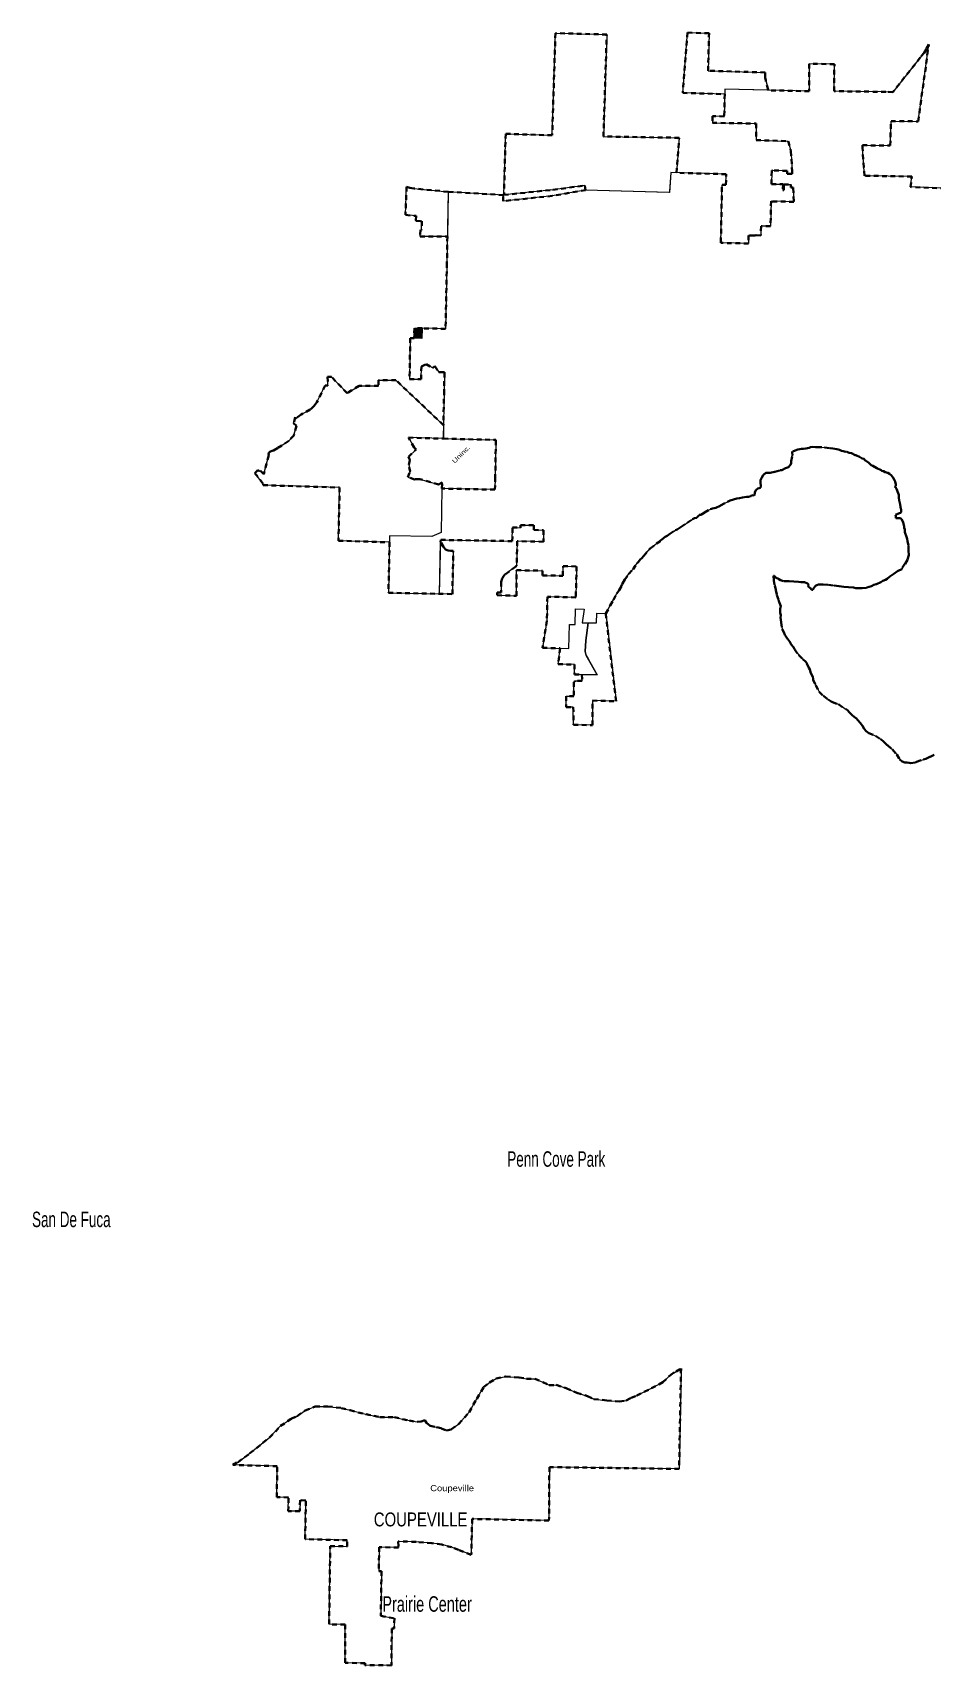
# Model space of a CAD drawing. Header units: feet. Extents: x -903180 to 1023491, y -707744 to 564635.
# Drawn here: x -422683 to -399452, y 262335 to 304503 of the extents above; entities that cross this region are included whole.
import ezdxf

# ---------------------------------------------------------------- set-up
doc = ezdxf.new("R2010")
doc.units = ezdxf.units.FT
doc.header["$LTSCALE"] = 80
doc.linetypes.add('SHORT_DASHED', pattern=[2.7, 1.5, -1.2])
doc.layers.add('13', color=7, linetype='SHORT_DASHED', lineweight=40)
doc.layers.add('58', color=7, linetype='Continuous', lineweight=13)
for name, color, linetype in [('14', 7, 'Continuous'), ('16', 7, 'Continuous'), ('36', 7, 'Continuous')]:
    doc.layers.add(name, color=color, linetype=linetype)

msp = doc.modelspace()

# ---------------------------------------------------------------- hatches: boundary and pattern name
at = {"layer": '58'}
msp.add_hatch(color=256, dxfattribs=at).paths.add_polyline_path([(-412823.08, 296868.78), (-412627.1, 296866.91), (-412633.43, 296607.05), (-412833.37, 296611.92)])

# ---------------------------------------------------------------- linework, layer by layer
at = {"layer": '13'}
for p, q in [((-403027.56, 300135.27), (-403615.95, 300146.76)), ((-404429.01, 292479.16), (-404351.71, 292501.05)), ((-400294.94, 292368.47), (-400276.19, 292253.05)), ((-409738.86, 291778.69), (-409741.26, 291660.4)), ((-403331.37, 289097.59), (-403287.41, 289015.69))]:
    msp.add_line(p, q, dxfattribs=at)
for points in [[(-403615.95, 300146.76), (-403628.95, 299506.31), (-403873.01, 299507.51), (-403884.28, 299264.01), (-404013.49, 299269.59), (-404031.24, 299262.28), (-404053.49, 299262.8), (-404197.48, 299266.2), (-404201.81, 299059.1), (-404893.44, 299071.8), (-404913.54, 299072.17), (-404913.03, 299096.76), (-404882.2, 300571.67), (-404782.09, 300575.62), (-404776.41, 300847.19), (-406057.54, 300881.97), (-405991.71, 301788.22), (-407944.19, 301820.74), (-407860.41, 304454.03), (-409183.92, 304491.29), (-409267.88, 301852.48)], [(-398690.95, 300465.27), (-400012.02, 300517.4), (-399980.79, 300786.87), (-401206.09, 300808.08), (-401255.47, 301520.01), (-401256.23, 301595.61), (-400538.96, 301585.31), (-400519.12, 302220.56), (-399817.21, 302210.85), (-399543.84, 304198.66), (-399606.84, 304084.61), (-399662.11, 303985.67), (-399764.74, 303857.34), (-400469.75, 302969.95), (-400656.24, 302974.88), (-401990.86, 302990.97), (-401981.69, 303686.26), (-402628.53, 303700.42), (-402630.3, 302990.21), (-403687.23, 303014.33), (-403694.62, 303033.06), (-403754.45, 303268.82), (-403764.68, 303347.35), (-403772.66, 303425.88), (-403771.81, 303475.59), (-405243.11, 303519.1), (-405217.64, 304486.77), (-405772.32, 304503.17), (-405898.94, 302946.56), (-404814.06, 302914.48), (-404825.77, 302339.9), (-405125.14, 302346.44), (-405132.86, 302175.27), (-403998.21, 302154.49), (-404004.76, 301728.22), (-403171.26, 301702.78), (-403103.91, 301443.78), (-403090.69, 301233.94), (-403072.54, 300928.51), (-403068.96, 300874.2), (-403069.36, 300854.2), (-403089.36, 300854.76), (-403199.77, 300857.85), (-403198.09, 300932.84), (-403577.97, 300943.48), (-403597.94, 300944.04), (-403598.42, 300922.61), (-403605.79, 300594.13), (-403305.91, 300585.72), (-403309.29, 300435.76), (-403289.29, 300435.2), (-403285.93, 300585.17), (-403105.98, 300580.13), (-403107.67, 300505.14), (-403069.27, 300504.06), (-403049.27, 300503.5), (-403043.23, 300483.5), (-403027.56, 300135.27)], [(-409267.88, 301852.48), (-410468.26, 301890.1), (-410513.96, 300312.12), (-409249.43, 300444.53), (-408424.43, 300556.07), (-408405.17, 300437.85), (-409265.14, 300287.77), (-410536.82, 300152.04), (-410527.63, 300309.61), (-411954.66, 300392.55), (-412844.1, 300480.25), (-412942.94, 300497.9), (-413026.75, 300520.75), (-413056.9, 299794.36)], [(-413056.9, 299794.36), (-412780.67, 299769.88), (-412785.86, 299644.86), (-412632.29, 299631.25), (-412641.63, 299406.2), (-412671.54, 299408.85), (-412678.51, 299240.81), (-411974.02, 299236.65), (-411986.16, 298550.34), (-412020.96, 296854.53), (-412627.1, 296866.91), (-412823.08, 296868.78), (-412833.37, 296611.92), (-412933.31, 296615.77), (-412951.03, 295556.48), (-412651.1, 295549.4), (-412645.59, 295879.22), (-412521.65, 295945.23), (-412352.08, 295842.42), (-412295.36, 295890.18), (-412197.88, 295738.75), (-412063.59, 295735.58), (-412048.02, 295735.21), (-412048.46, 295715.11), (-412057.62, 295298.49), (-412057.95, 295283.73), (-412058.49, 295258.49), (-412077.45, 294369.79), (-413301.48, 295525.28), (-413750.25, 295529.36), (-413748.92, 295379.34), (-414253.34, 295383.93), (-414560.75, 295195.05), (-414966.22, 295615.42), (-415066.25, 295616.33), (-415063.33, 295391.29), (-415132.49, 295391.93), (-415346.86, 294955.44), (-415411.39, 294864.27), (-415514.81, 294768.5), (-415747.32, 294644.25), (-415883.31, 294541.02), (-415907.56, 294571.21), (-415943.65, 294415.86), (-415870.82, 294344.34), (-415940.34, 294099.11), (-416068.83, 293958.97), (-416359.27, 293774.33), (-416463.06, 293712.02), (-416496.55, 293700.22), (-416539.01, 293682.28), (-416558.83, 293672.84), (-416582.41, 293652.07), (-416591.85, 293622.8), (-416587.93, 293586.66), (-416716.83, 293101.19), (-416818.97, 293198.35), (-416840.85, 293177.69), (-416874.56, 293213.45), (-416879.37, 293191.29), (-416947.55, 293121.68), (-416730.57, 292854.61), (-416730.82, 292815.66), (-414756.93, 292755.61), (-414785.63, 291380.87), (-413468.56, 291340.81), (-413495.12, 290036.05), (-411845.33, 290003.55), (-411821.64, 291115.92), (-411890.24, 291118.72), (-411950.88, 291131.62), (-412018.7, 291158.24), (-412074.43, 291225.11), (-412148.3, 291349.35)], [(-404351.71, 292501.05), (-404248.32, 292518.13), (-404195.86, 292518.59), (-404143.04, 292531.13), (-404136.81, 292536.99), (-404079.84, 292553.43), (-404053.75, 292548.63), (-404040.89, 292574.44), (-404037.92, 292606.6), (-404037.25, 292628.74), (-404007.36, 292684.28), (-403955.59, 292729.08), (-403886.35, 292751.21), (-403876.85, 292799.29), (-403892.84, 292872.31), (-403891.88, 292904.52), (-403886.53, 292948.69), (-403856.28, 293016.3), (-403820.33, 293071.66), (-403785, 293106.88), (-403778.77, 293112.74), (-403762.17, 293128.37), (-403743.91, 293131.86), (-403643.02, 293132.9), (-403515.09, 293161.34), (-403380.63, 293205.7), (-403342.27, 293206.58), (-403242.01, 293253.98), (-403166.6, 293279.95), (-403131.08, 293321.21), (-403114.3, 293342.88), (-403101.07, 293380.78), (-403095.3, 293439.04), (-403068.88, 293581.33), (-403066.62, 293589.32), (-403068.62, 293657.89), (-403061.85, 293681.87), (-403051.53, 293689.63), (-403035.35, 293691.16), (-402925.08, 293736.25), (-402872.26, 293748.78), (-402833.66, 293757.71), (-402779.3, 293754.09), (-402716.41, 293766.33), (-402633.29, 293779.97), (-402598.55, 293795.06), (-402539.74, 293805.4), (-402471.51, 293793.3), (-402429.07, 293796.07), (-402233.5, 293792.29), (-402227.51, 293790.09), (-402091.01, 293767.9), (-402022.54, 293763.85), (-401918.27, 293742.62), (-401848.15, 293726.43), (-401796.41, 293702.72), (-401655.98, 293676.38), (-401602.35, 293648.6), (-401539.98, 293642.72), (-401446.75, 293589.57), (-401426.66, 293586.95), (-401299.23, 293530.78), (-401263.6, 293507.56), (-401219.56, 293496.17), (-401216.25, 293491.47), (-401194.3, 293460.35), (-401182.14, 293451.83), (-401093.63, 293389.67), (-401030.87, 293329.36), (-400991.04, 293312.06), (-400949.44, 293286.64), (-400925.31, 293283.9), (-400881.87, 293252.39), (-400774.29, 293206.88), (-400752.6, 293190.11), (-400710.52, 293180.8), (-400668.91, 293155.38), (-400602.94, 293135.29), (-400555.41, 293105.67), (-400504.27, 293061.83), (-400467.52, 293008.34), (-400461.66, 293002.12), (-400424.99, 292946.63), (-400410, 292907.9), (-400394.08, 292832.86), (-400397.12, 292798.7), (-400411.7, 292783.01), (-400410.46, 292756.78), (-400398.07, 292766.48), (-400396.59, 292748.31), (-400381.19, 292723.67), (-400334.28, 292605.4), (-400319.42, 292562.65), (-400315.47, 292492), (-400294.94, 292368.47)], [(-409741.26, 291660.4), (-409488.5, 291655.28), (-409496.1, 291355.37), (-410170.97, 291369.04), (-410185.45, 290753.36), (-410185.92, 290733.22), (-410207.09, 290717.63), (-410487.48, 290508.53), (-410509.43, 290486.25), (-410528.93, 290461.79), (-410545.77, 290435.43), (-410559.76, 290407.45), (-410570.75, 290378.17), (-410578.61, 290347.9), (-410583.17, 290318), (-410586.35, 290043.62), (-410686.33, 290045.78), (-410687.2, 289970.79), (-410187.29, 289959.98), (-410189.2, 290619.25), (-409515.11, 290605.6), (-409518.15, 290485.63), (-408993.25, 290475), (-408986.91, 290724.92), (-408636.97, 290717.83), (-408657.25, 289918.07), (-409392.4, 289935.08), (-409403.42, 289314.16), (-409519.37, 288613.62), (-409060.67, 288603.56), (-409111.66, 288191.53), (-408688.53, 288184.18), (-408690.95, 287924.17), (-408498.9, 287922.11), (-408497.72, 287760.35), (-408687.76, 287764.08), (-408687.47, 287724.06), (-408707.46, 287724.45), (-408704.86, 287364.19), (-408904.91, 287369.78), (-408902.85, 287084.6), (-408722.8, 287079.57), (-408719.55, 286629.3), (-408226.8, 286615.54), (-408225.29, 287252.85), (-407617.05, 287235.87), (-407886.63, 289502.37), (-407767.43, 289706.91), (-407687.35, 289854.62), (-407597.26, 290022.34), (-407534.69, 290102.45), (-407478.84, 290215.62), (-407467.01, 290237.91), (-407462.68, 290247.85), (-407453.66, 290279.83), (-407390.26, 290376.69), (-407293.13, 290522.91), (-407180.58, 290644.51), (-407073.01, 290802.52), (-407046.03, 290827.92), (-406985.2, 290906.71), (-406958.45, 290924.05), (-406903.96, 290992.96), (-406739.12, 291177.49), (-406571.86, 291307.53), (-406489.51, 291363.52), (-406474.79, 291383.24), (-406400.45, 291441.49), (-406383.96, 291453.08), (-406348.8, 291482.27), (-406297.63, 291506.94), (-406227.38, 291563.3), (-406083.54, 291651.72), (-406040.56, 291672.61), (-405937.57, 291744.11), (-405779.33, 291842.18), (-405643.38, 291936.89), (-405594.16, 291963.63), (-405535.48, 291969.95), (-405526.57, 291988.6), (-405509.24, 292006.69), (-405484.56, 292034.15), (-405472.32, 292046.43), (-405428.17, 292051.4), (-405348, 292101.42), (-405333.59, 292111.07), (-405183.78, 292197.29), (-405128.87, 292211.79), (-405039.48, 292233.31), (-404918.71, 292292.19), (-404744.52, 292383.75), (-404674.86, 292419.97), (-404589.49, 292441.61), (-404499.85, 292471.2), (-404429.01, 292479.16)], [(-400276.19, 292253.05), (-400274.41, 292244.94), (-400256.17, 292179.92), (-400261.16, 292147.82), (-400257.97, 292119.52), (-400276.59, 292103.95), (-400329.65, 292083.36), (-400399.13, 292053.19), (-400396.06, 292020.85), (-400395.73, 291964.43), (-400351.45, 291961.1), (-400294.9, 291963.44), (-400264.84, 291956.5), (-400249.14, 291941.93), (-400212.64, 291880.4), (-400200.15, 291825.62), (-400198.37, 291817.51), (-400178.13, 291752.42), (-400175.29, 291712.04), (-400164.4, 291671.41), (-400160.51, 291598.75), (-400119.59, 291482.68), (-400102.95, 291431.81), (-400094.67, 291371.11), (-400068.21, 291243.38), (-400063.62, 291126.37), (-400063.13, 291007.46), (-400096.9, 290889.58), (-400160.66, 290780.65), (-400236.69, 290666.04), (-400241.2, 290650.05), (-400337.42, 290602.54), (-400347.81, 290592.77), (-400446.64, 290525.18), (-400553.66, 290453.81), (-400617.88, 290397.28), (-400663.06, 290370.41), (-400726.38, 290344.08), (-400779.79, 290311.41), (-400904.48, 290256.68), (-400961.45, 290240.24), (-401025.07, 290203.85), (-401151.28, 290165.28), (-401266.51, 290156.62), (-401379.62, 290151.91), (-401425.91, 290155.3), (-401491.88, 290175.4), (-401499.95, 290175.64), (-401614.77, 290181.06), (-401741.61, 290188.86), (-401866.15, 290206.67), (-402010.84, 290225.07), (-402151.45, 290245.36), (-402282.33, 290253.28), (-402387.31, 290250.35), (-402438.18, 290235.74), (-402471.02, 290216.57), (-402523.45, 290149.62), (-402531.81, 290129.89), (-402540.54, 290109.3), (-402562.78, 290115.13), (-402568.8, 290116.71), (-402582.31, 290137.26), (-402633.51, 290179.08), (-402659.11, 290199.99), (-402651.51, 290252.16), (-402676.99, 290277.1), (-402750.73, 290307.5), (-402780.9, 290310.41), (-402847.53, 290308.35), (-402909.82, 290316.25), (-403032.65, 290323.93), (-403157.43, 290333.68), (-403296.43, 290339.82), (-403374.49, 290360.27), (-403416.1, 290385.69), (-403425.93, 290394.04), (-403487.63, 290422.07), (-403534.57, 290471.82), (-403554.54, 290478.47), (-403546.04, 290357.3), (-403521.66, 290227.62), (-403492.95, 290107.89), (-403464.53, 289978.08), (-403422.01, 289847.86), (-403401.88, 289778.75), (-403379.07, 289731.72), (-403368.23, 289689.09), (-403378.33, 289620.87), (-403379.07, 289528.21), (-403361.13, 289453.12), (-403370.75, 289401.02), (-403368.91, 289394.92), (-403358.52, 289269.68), (-403331.37, 289097.59)], [(-412148.3, 291349.35), (-412144.59, 291403.43), (-410297.26, 291371.6), (-410290.14, 291721.52), (-410090.18, 291717.47), (-410088.79, 291785.77), (-409738.86, 291778.69)], [(-403287.41, 289015.69), (-403261.23, 288946.4), (-403183.78, 288837.31), (-403131.22, 288773.28), (-403099.06, 288701.8), (-403036.67, 288629.43), (-403007.99, 288576.18), (-402903.59, 288423.97), (-402797.57, 288326.12), (-402717.16, 288249.17), (-402695.94, 288216.3), (-402692.22, 288206.12), (-402639.03, 288095.73), (-402615.91, 288058.77), (-402586.49, 287963.19), (-402540.99, 287865.13), (-402526.48, 287810.29), (-402531.29, 287784.24), (-402460.67, 287649.15), (-402370.99, 287477.23), (-402265.15, 287373.34), (-402140.94, 287276.95), (-402065.79, 287226.37), (-402027.86, 287213.15), (-401878.26, 287156.32), (-401868.37, 287149.98), (-401696.2, 287038.07), (-401644.76, 287004.3), (-401588.11, 286942.17), (-401519.55, 286873.64), (-401423.02, 286796.22), (-401371.93, 286750.37), (-401315.53, 286680.19), (-401255.39, 286599.82), (-401213.39, 286519.98), (-401162.67, 286462.06), (-401093.5, 286413.66), (-400916.24, 286337.87), (-400783.49, 286257.36), (-400700.75, 286190.42), (-400612.65, 286101.16), (-400602.8, 286092.8), (-400480.91, 285986.42), (-400371.82, 285856.23), (-400288.76, 285732.86), (-400227.78, 285680.68), (-400159.92, 285656.5), (-400101.42, 285656.78), (-400047.42, 285641.07), (-400011.14, 285639.99), (-399889.69, 285654.52), (-399856.96, 285669.66), (-399679.53, 285734.91), (-399620.66, 285747.26), (-399518.33, 285796.61), (-399512.23, 285798.45), (-399407.71, 285853.77)]]:
    msp.add_lwpolyline(points, dxfattribs=at)
for points in [[(-410747.31, 292700.97), (-412115.87, 292728.68), (-412109.98, 292882.52), (-412200.55, 292834.18), (-412652.38, 292961.07), (-412682.82, 292967.49), (-412711.39, 292970.99), (-412758.05, 292971.86), (-412794.78, 292969.82), (-412822.74, 292966.15), (-412991.9, 293020.66), (-412936, 293165.55), (-412968.97, 293340.56), (-412941.73, 293471.1), (-412976.14, 293547.13), (-412783.32, 293739.72), (-412833.63, 293792.29), (-412978.93, 294044.22), (-412075.26, 294017.05), (-410745.68, 293985.66), (-410723.72, 293985.14), (-410724.03, 293965.19), (-410738.24, 293059.82), (-410738.8, 293024.1)], [(-414102.1, 262338.38), (-414100.12, 262390.7), (-414615.53, 262401.99), (-414614.38, 263386.16), (-415028.32, 263396.36), (-414999.36, 265416.99), (-414565.21, 265406.77), (-414561.45, 265566.73), (-415649, 265592.33), (-415627.56, 266596.39), (-415777.55, 266598.47), (-415783.63, 266313.92), (-416081.71, 266320.24), (-416076.41, 266673.44), (-416379.71, 266682.22), (-416365.64, 267478.21), (-417512.62, 267512.05), (-417380, 267585.95), (-417073, 267810.95), (-416564, 268218.95), (-416284, 268518.95), (-415999, 268707.95), (-415851, 268774.95), (-415649, 268917.95), (-415388, 269017.95), (-415061, 269021.95), (-414709, 268980.95), (-414487, 268921.95), (-414081, 268818.95), (-413717, 268745.95), (-413342, 268746.95), (-413130, 268695.95), (-412955, 268655.95), (-412756, 268620.95), (-412647, 268633.95), (-412560, 268669.95), (-412512, 268599.95), (-412420, 268519.95), (-412255, 268487.95), (-412130, 268455.95), (-411996, 268401.95), (-411868, 268430.95), (-411679, 268573.95), (-411409, 268869.95), (-411216, 269221.95), (-411038, 269520.95), (-410884, 269637.95), (-410713, 269744.95), (-410468, 269796.95), (-410122, 269770.95), (-409932, 269737.95), (-409712, 269733.95), (-409508, 269651.95), (-409349, 269569.95), (-409162, 269575.95), (-408908, 269493.95), (-408631, 269370.95), (-408352, 269288.95), (-408195, 269210.95), (-407853, 269178.95), (-407528, 269152.95), (-407355, 269176.95), (-407229, 269243.95), (-407083, 269304.95), (-406705, 269492.95), (-406413, 269644.95), (-406207, 269839.95), (-406069, 269927.95), (-405941.42, 270000.06), (-405990.86, 267408.55), (-409340.11, 267455.11), (-409351, 266073.81), (-411335.38, 266117.6), (-411356.37, 265191.33), (-411687.3, 265319.89), (-411864.75, 265384.79), (-412118.39, 265452.42), (-412377.7, 265493.17), (-412783.94, 265524.88), (-413241.36, 265535.65), (-413238.15, 265375.52), (-413736.17, 265387.25), (-413744.54, 264770.23), (-413674.7, 264769.43), (-413694.68, 263610.4), (-413342.58, 263551.8), (-413348.54, 263283.78), (-413409.75, 263285), (-413420.6, 262335.21)]]:
    msp.add_lwpolyline(points, close=True, dxfattribs=at)
at = {"layer": '58'}
for points in [[(-409249.43, 300444.53), (-410513.96, 300312.12), (-410468.26, 301890.1), (-409267.88, 301852.48), (-409183.92, 304491.29), (-407860.41, 304454.03), (-407944.19, 301820.74), (-405991.71, 301788.22), (-406057.54, 300881.97), (-406206.15, 300891.39), (-406236.15, 300376.85), (-408405.17, 300437.85), (-408424.43, 300556.07)], [(-404814.06, 302914.48), (-405898.94, 302946.56), (-405772.32, 304503.17), (-405217.64, 304486.77), (-405243.11, 303519.1), (-403771.81, 303475.59), (-403772.66, 303425.88), (-403764.68, 303347.35), (-403754.45, 303268.82), (-403694.62, 303033.06), (-403687.23, 303014.33), (-404811.5, 303039.93)], [(-412678.51, 299240.81), (-412671.54, 299408.85), (-412671.54, 299408.85), (-412641.63, 299406.2), (-412632.29, 299631.25), (-412785.86, 299644.86), (-412780.67, 299769.88), (-413056.9, 299794.36), (-413026.75, 300520.75), (-412942.94, 300497.9), (-412844.1, 300480.25), (-411954.66, 300392.55), (-411974.02, 299236.65)], [(-412823.08, 296868.78), (-412627.1, 296866.91), (-412633.43, 296607.05), (-412833.37, 296611.92)], [(-415514.81, 294768.5), (-415411.39, 294864.27), (-415346.86, 294955.44), (-415132.49, 295391.93), (-415063.33, 295391.29), (-415066.25, 295616.33), (-414966.22, 295615.42), (-414560.75, 295195.05), (-414253.34, 295383.93), (-413748.92, 295379.34), (-413750.25, 295529.36), (-413301.48, 295525.28), (-412077.45, 294369.79), (-412075.26, 294017.05), (-412978.93, 294044.22), (-412833.63, 293792.29), (-412783.32, 293739.72), (-412976.14, 293547.13), (-412941.73, 293471.1), (-412968.97, 293340.56), (-412936, 293165.55), (-412991.9, 293020.66), (-412822.74, 292966.15), (-412794.78, 292969.82), (-412758.05, 292971.86), (-412711.39, 292970.99), (-412682.82, 292967.49), (-412200.55, 292834.18), (-412109.98, 292882.52), (-412115.87, 292728.68), (-412138.9, 291593.05), (-412375.71, 291488.67), (-413465.1, 291510.73), (-413469.04, 291340.82), (-414785.63, 291380.87), (-414756.93, 292755.61), (-416730.82, 292815.66), (-416730.57, 292854.61), (-416947.55, 293121.68), (-416879.37, 293191.29), (-416874.56, 293213.45), (-416840.85, 293177.69), (-416818.97, 293198.35), (-416716.83, 293101.19), (-416587.93, 293586.66), (-416591.42, 293623.67), (-416582.99, 293648.65), (-416582.41, 293652.07), (-416558.83, 293672.84), (-416496.55, 293700.22), (-416463.06, 293712.02), (-416068.83, 293958.97), (-415940.34, 294099.11), (-415870.82, 294344.34), (-415943.65, 294415.86), (-415907.56, 294571.21), (-415883.31, 294541.02), (-415747.32, 294644.25)], [(-411845.33, 290003.55), (-412175.39, 290009.33), (-412148.3, 291349.35), (-412074.43, 291225.11), (-412018.7, 291158.24), (-411950.88, 291131.62), (-411890.24, 291118.72), (-411821.64, 291115.92)], [(-408688.53, 288184.18), (-409111.66, 288191.53), (-409060.67, 288603.56), (-408840.68, 288601.52), (-408824.96, 289221.32), (-408674.99, 289218.28), (-408664.85, 289618.17), (-408438.9, 289613.59), (-408493.52, 289264.63), (-408493.52, 289264.63), (-408341.82, 289264.19), (-408397.35, 288799.91), (-408412.96, 288519.58), (-408394.23, 288420.51), (-408342.47, 288328.43), (-408106.73, 287914.03), (-408690.95, 287924.17)], [(-408117.49, 289507.06), (-407886.63, 289502.37), (-407617.05, 287235.87), (-408225.29, 287252.85), (-408226.8, 286615.54), (-408719.55, 286629.3), (-408722.8, 287079.57), (-408902.85, 287084.6), (-408904.91, 287369.78), (-408704.86, 287364.19), (-408707.46, 287724.45), (-408687.47, 287724.06), (-408687.76, 287764.08), (-408497.72, 287760.35), (-408498.9, 287922.11), (-408106.73, 287914.03), (-408394.23, 288420.51), (-408412.96, 288519.58), (-408397.35, 288799.91), (-408341.82, 289264.19), (-408123.83, 289257.13)], [(-414102.1, 262338.38), (-414100.12, 262390.7), (-414615.53, 262401.99), (-414614.38, 263386.16), (-415028.32, 263396.36), (-414999.36, 265416.99), (-414565.21, 265406.77), (-414561.45, 265566.73), (-415649, 265592.33), (-415627.56, 266596.39), (-415777.55, 266598.47), (-415783.63, 266313.92), (-416081.71, 266320.24), (-416076.41, 266673.44), (-416379.71, 266682.22), (-416365.64, 267478.21), (-417512.62, 267512.05), (-417380, 267585.95), (-417073, 267810.95), (-416564, 268218.95), (-416284, 268518.95), (-415999, 268707.95), (-415851, 268774.95), (-415649, 268917.95), (-415388, 269017.95), (-415061, 269021.95), (-414709, 268980.95), (-414487, 268921.95), (-414081, 268818.95), (-413717, 268745.95), (-413342, 268746.95), (-413130, 268695.95), (-412955, 268655.95), (-412756, 268620.95), (-412647, 268633.95), (-412560, 268669.95), (-412512, 268599.95), (-412420, 268519.95), (-412255, 268487.95), (-412130, 268455.95), (-411996, 268401.95), (-411868, 268430.95), (-411679, 268573.95), (-411409, 268869.95), (-411216, 269221.95), (-411038, 269520.95), (-410884, 269637.95), (-410713, 269744.95), (-410468, 269796.95), (-410122, 269770.95), (-409932, 269737.95), (-409712, 269733.95), (-409508, 269651.95), (-409349, 269569.95), (-409162, 269575.95), (-408908, 269493.95), (-408631, 269370.95), (-408352, 269288.95), (-408195, 269210.95), (-407853, 269178.95), (-407528, 269152.95), (-407355, 269176.95), (-407229, 269243.95), (-407083, 269304.95), (-406705, 269492.95), (-406413, 269644.95), (-406207, 269839.95), (-406069, 269927.95), (-405941.42, 270000.06), (-405990.86, 267408.55), (-409340.11, 267455.11), (-409351, 266073.81), (-411335.38, 266117.6), (-411356.37, 265191.33), (-411687.3, 265319.89), (-411864.75, 265384.79), (-412118.39, 265452.42), (-412377.7, 265493.17), (-412783.94, 265524.88), (-413241.36, 265535.65), (-413238.15, 265375.52), (-413736.17, 265387.25), (-413744.54, 264770.23), (-413674.7, 264769.43), (-413694.68, 263610.4), (-413342.58, 263551.8), (-413348.54, 263283.78), (-413409.75, 263285), (-413420.6, 262335.21)]]:
    msp.add_lwpolyline(points, close=True, dxfattribs=at)
for points in [[(-398690.95, 300465.27), (-400012.02, 300517.4), (-399980.79, 300786.87), (-401206.09, 300808.08), (-401255.47, 301520.01), (-401256.23, 301595.61), (-400538.96, 301585.31), (-400519.12, 302220.56), (-399817.21, 302210.85), (-399543.84, 304198.66), (-399606.84, 304084.61), (-399662.11, 303985.67), (-399764.74, 303857.34), (-400469.75, 302969.95), (-400656.24, 302974.88), (-401990.86, 302990.97), (-401981.69, 303686.26), (-402628.53, 303700.42)], [(-402628.53, 303700.42), (-402630.3, 302990.21), (-404811.5, 303039.93), (-404825.77, 302339.9), (-405125.14, 302346.44), (-405132.86, 302175.27), (-403998.21, 302154.49), (-404004.76, 301728.22), (-403171.26, 301702.78), (-403103.91, 301443.78), (-403090.69, 301233.94), (-403072.54, 300928.51), (-403068.96, 300874.2), (-403069.36, 300854.2), (-403089.36, 300854.76), (-403199.77, 300857.85), (-403198.09, 300932.84), (-403577.97, 300943.48), (-403597.94, 300944.04), (-403598.42, 300922.61), (-403605.79, 300594.13), (-403305.91, 300585.72), (-403309.29, 300435.76), (-403289.29, 300435.2), (-403285.93, 300585.17), (-403105.98, 300580.13), (-403107.67, 300505.14), (-403043.23, 300483.5), (-403027.56, 300135.27), (-403615.95, 300146.76), (-403628.95, 299506.31), (-403873.01, 299507.51), (-403884.28, 299264.01), (-404013.49, 299269.59), (-404031.24, 299262.28), (-404053.49, 299262.8), (-404197.48, 299266.2), (-404201.81, 299059.1), (-404913.54, 299072.17), (-404882.2, 300571.67), (-404782.09, 300575.62), (-404776.41, 300847.19), (-406206.15, 300891.39), (-406234.98, 300396.99), (-406236.15, 300376.85), (-406256.14, 300377.41), (-408405.17, 300437.85), (-409265.14, 300287.77), (-410536.82, 300152.04), (-410527.63, 300309.61), (-411954.66, 300392.55), (-411986.16, 298550.34), (-412020.96, 296854.53), (-412627.1, 296866.91), (-412633.43, 296607.05), (-412933.31, 296615.77), (-412951.03, 295556.48), (-412651.1, 295549.4), (-412645.59, 295879.22), (-412521.65, 295945.23), (-412352.08, 295842.42), (-412295.36, 295890.18), (-412197.88, 295738.75), (-412063.59, 295735.58), (-412048.02, 295735.21), (-412048.46, 295715.11), (-412057.62, 295298.49), (-412057.95, 295283.73), (-412058.49, 295258.49), (-412084.97, 294017.28), (-410745.68, 293985.66), (-410723.72, 293985.14), (-410724.03, 293965.19), (-410738.24, 293059.82), (-410738.8, 293024.1), (-410738.91, 293019.82), (-410747.31, 292700.97), (-412115.87, 292728.68), (-412138.9, 291593.05), (-412375.71, 291488.67), (-413465.1, 291510.73), (-413495.12, 290036.05), (-412175.39, 290009.33), (-412144.59, 291403.43), (-410297.26, 291371.6), (-410290.14, 291721.52), (-410090.18, 291717.47), (-410088.79, 291785.77), (-409738.86, 291778.69), (-409741.26, 291660.4), (-409488.5, 291655.28), (-409496.1, 291355.37), (-410170.97, 291369.04), (-410185.45, 290753.36), (-410185.92, 290733.22), (-410207.09, 290717.63), (-410487.48, 290508.53), (-410509.43, 290486.25), (-410528.93, 290461.79), (-410545.77, 290435.43)], [(-403515.09, 293161.34), (-403380.63, 293205.7), (-403342.27, 293206.58), (-403242.01, 293253.98), (-403166.6, 293279.95), (-403131.08, 293321.21), (-403114.3, 293342.88), (-403101.07, 293380.78), (-403095.3, 293439.04), (-403068.88, 293581.33), (-403066.62, 293589.32), (-403068.62, 293657.89), (-403061.85, 293681.87), (-403051.53, 293689.63), (-403035.35, 293691.16), (-402925.08, 293736.25), (-402872.26, 293748.78), (-402833.66, 293757.71), (-402779.3, 293754.09), (-402716.41, 293766.33), (-402633.29, 293779.97), (-402598.55, 293795.06), (-402539.74, 293805.4), (-402471.51, 293793.3), (-402429.07, 293796.07), (-402233.5, 293792.29), (-402227.51, 293790.09), (-402091.01, 293767.9), (-402022.54, 293763.85), (-401918.27, 293742.62), (-401848.15, 293726.43), (-401796.41, 293702.72), (-401655.98, 293676.38), (-401602.35, 293648.6), (-401539.98, 293642.72), (-401446.75, 293589.57), (-401426.66, 293586.95), (-401299.23, 293530.78), (-401263.6, 293507.56), (-401219.56, 293496.17), (-401216.25, 293491.47), (-401194.3, 293460.35), (-401182.14, 293451.83), (-401093.63, 293389.67), (-401030.87, 293329.36), (-400991.04, 293312.06), (-400949.44, 293286.64), (-400925.31, 293283.9), (-400881.87, 293252.39), (-400774.29, 293206.88), (-400752.6, 293190.11), (-400710.52, 293180.8), (-400668.91, 293155.38), (-400602.94, 293135.29), (-400555.41, 293105.67), (-400504.27, 293061.83), (-400467.52, 293008.34), (-400461.66, 293002.12), (-400424.99, 292946.63), (-400410, 292907.9), (-400394.08, 292832.86), (-400397.12, 292798.7), (-400411.7, 292783.01), (-400410.46, 292756.78), (-400398.07, 292766.48), (-400396.59, 292748.31), (-400381.19, 292723.67), (-400334.28, 292605.4), (-400319.42, 292562.65), (-400315.47, 292492), (-400294.94, 292368.47), (-400276.19, 292253.05), (-400274.41, 292244.94), (-400256.17, 292179.92), (-400261.16, 292147.82), (-400257.97, 292119.52), (-400276.59, 292103.95), (-400329.65, 292083.36), (-400399.13, 292053.19), (-400396.06, 292020.85), (-400395.73, 291964.43), (-400351.45, 291961.1), (-400294.9, 291963.44), (-400264.84, 291956.5), (-400249.14, 291941.93), (-400212.64, 291880.4), (-400200.15, 291825.62), (-400198.37, 291817.51), (-400178.13, 291752.42), (-400175.29, 291712.04), (-400164.4, 291671.41), (-400160.51, 291598.75), (-400119.59, 291482.68), (-400102.95, 291431.81), (-400094.67, 291371.11), (-400068.21, 291243.38), (-400063.62, 291126.37), (-400063.13, 291007.46), (-400096.9, 290889.58), (-400160.66, 290780.65), (-400236.69, 290666.04)], [(-410545.77, 290435.43), (-410559.76, 290407.45), (-410570.75, 290378.17), (-410578.61, 290347.9), (-410583.17, 290318), (-410586.35, 290043.62), (-410686.33, 290045.78), (-410687.2, 289970.79), (-410187.29, 289959.98), (-410189.2, 290619.25), (-409515.11, 290605.6), (-409518.15, 290485.63), (-408993.25, 290475), (-408986.91, 290724.92), (-408636.97, 290717.83), (-408657.25, 289918.07), (-409392.4, 289935.08), (-409403.42, 289314.16), (-409519.37, 288613.62), (-408840.68, 288601.52), (-408824.96, 289221.32), (-408674.99, 289218.28), (-408664.85, 289618.17), (-408438.9, 289613.59), (-408493.52, 289264.63), (-408123.83, 289257.13), (-408117.49, 289507.06), (-407886.63, 289502.37), (-407767.43, 289706.91), (-407687.35, 289854.62), (-407597.26, 290022.34), (-407534.69, 290102.45), (-407478.84, 290215.62), (-407467.01, 290237.91), (-407462.68, 290247.85), (-407453.66, 290279.83), (-407390.26, 290376.69), (-407293.13, 290522.91), (-407180.58, 290644.51), (-407073.01, 290802.52), (-407046.03, 290827.92), (-406985.2, 290906.71), (-406958.45, 290924.05), (-406903.96, 290992.96), (-406739.12, 291177.49), (-406571.86, 291307.53), (-406489.51, 291363.52), (-406474.79, 291383.24), (-406400.45, 291441.49), (-406383.96, 291453.08), (-406348.8, 291482.27), (-406297.63, 291506.94), (-406227.38, 291563.3), (-406083.54, 291651.72), (-406040.56, 291672.61), (-405937.57, 291744.11), (-405779.33, 291842.18), (-405643.38, 291936.89), (-405594.16, 291963.63), (-405535.48, 291969.95), (-405526.57, 291988.6), (-405509.24, 292006.69), (-405484.56, 292034.15), (-405472.32, 292046.43), (-405428.17, 292051.4), (-405348, 292101.42), (-405333.59, 292111.07), (-405183.78, 292197.29), (-405128.87, 292211.79), (-405039.48, 292233.31), (-404918.71, 292292.19), (-404744.52, 292383.75), (-404674.86, 292419.97), (-404589.49, 292441.61), (-404499.85, 292471.2), (-404429.01, 292479.16), (-404351.71, 292501.05), (-404248.32, 292518.13), (-404195.86, 292518.59), (-404143.04, 292531.13), (-404136.81, 292536.99), (-404079.84, 292553.43), (-404053.75, 292548.63), (-404040.89, 292574.44), (-404037.92, 292606.6), (-404037.25, 292628.74), (-404007.36, 292684.28), (-403955.59, 292729.08), (-403886.35, 292751.21), (-403876.85, 292799.29), (-403892.84, 292872.31), (-403891.88, 292904.52), (-403886.53, 292948.69), (-403856.28, 293016.3), (-403820.33, 293071.66), (-403785, 293106.88), (-403778.77, 293112.74), (-403762.17, 293128.37), (-403743.91, 293131.86), (-403643.02, 293132.9), (-403515.09, 293161.34)], [(-400236.69, 290666.04), (-400241.2, 290650.05), (-400337.42, 290602.54), (-400347.81, 290592.77), (-400446.64, 290525.18), (-400553.66, 290453.81), (-400617.88, 290397.28), (-400663.06, 290370.41), (-400726.38, 290344.08), (-400779.79, 290311.41), (-400904.48, 290256.68), (-400961.45, 290240.24), (-401025.07, 290203.85), (-401151.28, 290165.28), (-401266.51, 290156.62), (-401379.62, 290151.91), (-401425.91, 290155.3), (-401491.88, 290175.4), (-401499.95, 290175.64), (-401614.77, 290181.06), (-401741.61, 290188.86), (-401866.15, 290206.67), (-402010.84, 290225.07), (-402151.45, 290245.36), (-402282.33, 290253.28), (-402387.31, 290250.35), (-402438.18, 290235.74), (-402471.02, 290216.57), (-402523.45, 290149.62), (-402531.81, 290129.89), (-402540.54, 290109.3), (-402562.78, 290115.13), (-402568.8, 290116.71), (-402582.31, 290137.26), (-402633.51, 290179.08), (-402659.11, 290199.99), (-402651.51, 290252.16), (-402676.99, 290277.1), (-402750.73, 290307.5), (-402780.9, 290310.41), (-402847.53, 290308.35), (-402909.82, 290316.25), (-403032.65, 290323.93), (-403157.43, 290333.68), (-403296.43, 290339.82), (-403374.49, 290360.27), (-403416.1, 290385.69), (-403425.93, 290394.04), (-403487.63, 290422.07), (-403534.57, 290471.82), (-403554.54, 290478.47), (-403546.04, 290357.3), (-403521.66, 290227.62), (-403492.95, 290107.89), (-403464.53, 289978.08), (-403422.01, 289847.86), (-403401.88, 289778.75), (-403379.07, 289731.72), (-403368.23, 289689.09), (-403378.33, 289620.87), (-403379.07, 289528.21), (-403361.13, 289453.12), (-403370.75, 289401.02), (-403368.91, 289394.92), (-403358.52, 289269.68), (-403331.37, 289097.59), (-403287.41, 289015.69), (-403261.23, 288946.4), (-403183.78, 288837.31), (-403131.22, 288773.28), (-403099.06, 288701.8), (-403036.67, 288629.43), (-403007.99, 288576.18), (-402903.59, 288423.97), (-402797.57, 288326.12), (-402717.16, 288249.17), (-402695.94, 288216.3), (-402692.22, 288206.12), (-402639.03, 288095.73), (-402615.91, 288058.77), (-402586.49, 287963.19), (-402540.99, 287865.13), (-402526.48, 287810.29), (-402531.29, 287784.24), (-402460.67, 287649.15), (-402370.99, 287477.23), (-402265.15, 287373.34), (-402140.94, 287276.95), (-402065.79, 287226.37), (-402027.86, 287213.15), (-401878.26, 287156.32), (-401868.37, 287149.98), (-401696.2, 287038.07), (-401644.76, 287004.3), (-401588.11, 286942.17), (-401519.55, 286873.64), (-401423.02, 286796.22), (-401371.93, 286750.37), (-401315.53, 286680.19), (-401255.39, 286599.82), (-401213.39, 286519.98)], [(-401213.39, 286519.98), (-401162.67, 286462.06), (-401093.5, 286413.66), (-400916.24, 286337.87), (-400783.49, 286257.36), (-400700.75, 286190.42), (-400612.65, 286101.16), (-400602.8, 286092.8), (-400480.91, 285986.42), (-400371.82, 285856.23), (-400288.76, 285732.86), (-400227.78, 285680.68), (-400159.92, 285656.5), (-400101.42, 285656.78), (-400047.42, 285641.07), (-400011.14, 285639.99), (-399889.69, 285654.52), (-399856.96, 285669.66), (-399679.53, 285734.91), (-399620.66, 285747.26), (-399518.33, 285796.61), (-399512.23, 285798.45), (-399407.71, 285853.77)]]:
    msp.add_lwpolyline(points, dxfattribs=at)

# ---------------------------------------------------------------- texts
at = {"layer": '14', "width": 0.8}
msp.add_text('COUPEVILLE', height=360, dxfattribs=at).set_placement((-413874.3, 265923.51))
at = {"layer": '16'}
for s, width, p in [('Penn Cove Park', 0.65, (-410427.75, 275211.9)), ('San De Fuca', 0.65, (-422698.61, 273653.51)), ('Prairie Center', 0.7, (-413654.37, 263719.58))]:
    msp.add_text(s, height=400, dxfattribs=dict(at, width=width)).set_placement(p)
at = {"layer": '36', "width": 1.35}
msp.add_text('Uninc.', height=113, rotation=45, dxfattribs=at).set_placement((-411785.38, 293369.63))
at = {"layer": '36', "width": 1.15}
msp.add_text('Coupeville', height=157.5, dxfattribs=at).set_placement((-412417.44, 266833.18))

doc.saveas('drawing.dxf')
